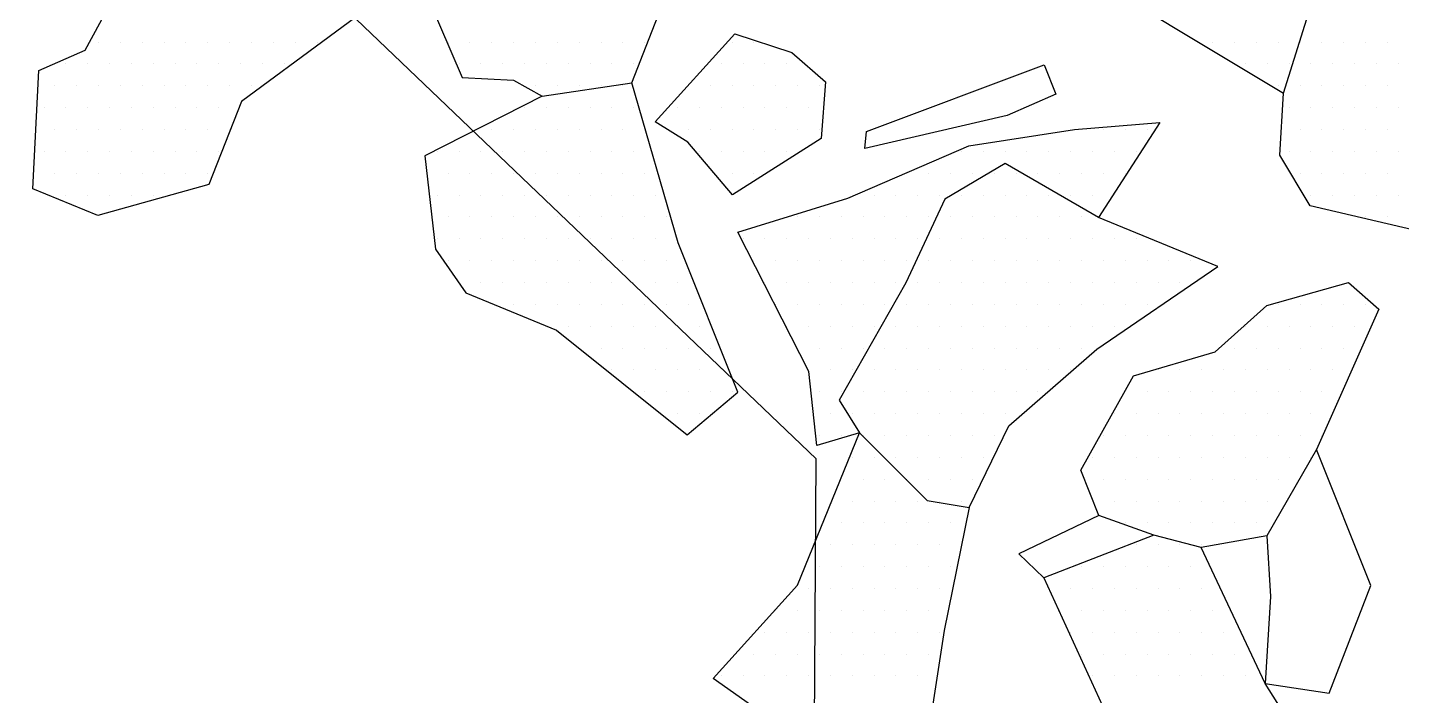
# Model space of a CAD drawing. Header units: metres. Extents: x -3.83 to -1.05, y -18.12 to -14.61.
# Drawn here: x -3.166 to -2.379, y -16.824 to -16.442 of the extents above; entities that cross this region are included whole.
import ezdxf

# ---------------------------------------------------------------- set-up
doc = ezdxf.new("R2010")
doc.units = ezdxf.units.M
doc.header["$LTSCALE"] = 25
doc.header["$MEASUREMENT"] = 0
doc.linetypes.add('STRICHPUNKTX2', pattern=[2, 1, -0.5, 0, -0.5])
doc.layers.get('0').update_dxf_attribs({"linetype": 'CONTINUOUS'})
for name, color, linetype in [('GRABUNGSGRENZE', 3, 'STRICHPUNKTX2'), ('STEINE', 4, 'CONTINUOUS'), ('STEINESCHRAFF', 4, 'CONTINUOUS')]:
    doc.layers.add(name, color=color, linetype=linetype)

# ---------------------------------------------------------------- blocks, each defined once
blk = doc.blocks.new('*X1')
at = {"color": 0}
for p, q in [((-276.25, -1645), (-276.25, -1645)), ((-275, -1645), (-275, -1645)), ((-248.75, -1645), (-248.75, -1645)), ((-247.5, -1645), (-247.5, -1645)), ((-246.25, -1645), (-246.25, -1645)), ((-245, -1645), (-245, -1645)), ((-243.75, -1645), (-243.75, -1645)), ((-242.5, -1645), (-242.5, -1645)), ((-241.25, -1645), (-241.25, -1645)), ((-240, -1645), (-240, -1645)), ((-238.75, -1645), (-238.75, -1645)), ((-276.875, -1646.25), (-276.875, -1646.25)), ((-275.625, -1646.25), (-275.625, -1646.25)), ((-274.375, -1646.25), (-274.375, -1646.25)), ((-273.125, -1646.25), (-273.125, -1646.25)), ((-246.875, -1646.25), (-246.875, -1646.25)), ((-245.625, -1646.25), (-245.625, -1646.25)), ((-244.375, -1646.25), (-244.375, -1646.25)), ((-243.125, -1646.25), (-243.125, -1646.25)), ((-241.875, -1646.25), (-241.875, -1646.25)), ((-240.625, -1646.25), (-240.625, -1646.25)), ((-239.375, -1646.25), (-239.375, -1646.25)), ((-238.125, -1646.25), (-238.125, -1646.25)), ((-282.5, -1647.5), (-282.5, -1647.5)), ((-278.75, -1647.5), (-278.75, -1647.5)), ((-277.5, -1647.5), (-277.5, -1647.5)), ((-276.25, -1647.5), (-276.25, -1647.5)), ((-275, -1647.5), (-275, -1647.5)), ((-273.75, -1647.5), (-273.75, -1647.5)), ((-272.5, -1647.5), (-272.5, -1647.5)), ((-271.25, -1647.5), (-271.25, -1647.5)), ((-245, -1647.5), (-245, -1647.5)), ((-243.75, -1647.5), (-243.75, -1647.5)), ((-242.5, -1647.5), (-242.5, -1647.5)), ((-241.25, -1647.5), (-241.25, -1647.5)), ((-240, -1647.5), (-240, -1647.5)), ((-238.75, -1647.5), (-238.75, -1647.5)), ((-288.125, -1648.75), (-288.125, -1648.75)), ((-286.875, -1648.75), (-286.875, -1648.75)), ((-285.625, -1648.75), (-285.625, -1648.75)), ((-284.375, -1648.75), (-284.375, -1648.75)), ((-283.125, -1648.75), (-283.125, -1648.75)), ((-281.875, -1648.75), (-281.875, -1648.75)), ((-279.375, -1648.75), (-279.375, -1648.75)), ((-278.125, -1648.75), (-278.125, -1648.75)), ((-276.875, -1648.75), (-276.875, -1648.75)), ((-275.625, -1648.75), (-275.625, -1648.75)), ((-274.375, -1648.75), (-274.375, -1648.75)), ((-273.125, -1648.75), (-273.125, -1648.75)), ((-271.875, -1648.75), (-271.875, -1648.75)), ((-244.375, -1648.75), (-244.375, -1648.75)), ((-243.125, -1648.75), (-243.125, -1648.75)), ((-241.875, -1648.75), (-241.875, -1648.75)), ((-240.625, -1648.75), (-240.625, -1648.75)), ((-239.375, -1648.75), (-239.375, -1648.75)), ((-238.125, -1648.75), (-238.125, -1648.75)), ((-290, -1650), (-290, -1650)), ((-288.75, -1650), (-288.75, -1650)), ((-287.5, -1650), (-287.5, -1650)), ((-286.25, -1650), (-286.25, -1650)), ((-285, -1650), (-285, -1650)), ((-283.75, -1650), (-283.75, -1650)), ((-282.5, -1650), (-282.5, -1650)), ((-281.25, -1650), (-281.25, -1650)), ((-278.75, -1650), (-278.75, -1650)), ((-277.5, -1650), (-277.5, -1650)), ((-276.25, -1650), (-276.25, -1650)), ((-275, -1650), (-275, -1650)), ((-273.75, -1650), (-273.75, -1650)), ((-272.5, -1650), (-272.5, -1650)), ((-271.25, -1650), (-271.25, -1650)), ((-256.25, -1650), (-256.25, -1650)), ((-255, -1650), (-255, -1650)), ((-253.75, -1650), (-253.75, -1650)), ((-252.5, -1650), (-252.5, -1650)), ((-243.75, -1650), (-243.75, -1650)), ((-242.5, -1650), (-242.5, -1650)), ((-241.25, -1650), (-241.25, -1650)), ((-240, -1650), (-240, -1650)), ((-238.75, -1650), (-238.75, -1650)), ((-293.125, -1651.25), (-293.125, -1651.25)), ((-291.875, -1651.25), (-291.875, -1651.25)), ((-290.625, -1651.25), (-290.625, -1651.25)), ((-289.375, -1651.25), (-289.375, -1651.25)), ((-288.125, -1651.25), (-288.125, -1651.25)), ((-286.875, -1651.25), (-286.875, -1651.25)), ((-285.625, -1651.25), (-285.625, -1651.25)), ((-284.375, -1651.25), (-284.375, -1651.25)), ((-283.125, -1651.25), (-283.125, -1651.25)), ((-281.875, -1651.25), (-281.875, -1651.25)), ((-278.125, -1651.25), (-278.125, -1651.25)), ((-276.875, -1651.25), (-276.875, -1651.25)), ((-275.625, -1651.25), (-275.625, -1651.25)), ((-274.375, -1651.25), (-274.375, -1651.25)), ((-273.125, -1651.25), (-273.125, -1651.25)), ((-263.125, -1651.25), (-263.125, -1651.25)), ((-261.875, -1651.25), (-261.875, -1651.25)), ((-260.625, -1651.25), (-260.625, -1651.25)), ((-259.375, -1651.25), (-259.375, -1651.25)), ((-258.125, -1651.25), (-258.125, -1651.25)), ((-256.875, -1651.25), (-256.875, -1651.25)), ((-255.625, -1651.25), (-255.625, -1651.25)), ((-254.375, -1651.25), (-254.375, -1651.25)), ((-253.125, -1651.25), (-253.125, -1651.25)), ((-244.375, -1651.25), (-244.375, -1651.25)), ((-243.125, -1651.25), (-243.125, -1651.25)), ((-241.875, -1651.25), (-241.875, -1651.25)), ((-240.625, -1651.25), (-240.625, -1651.25)), ((-239.375, -1651.25), (-239.375, -1651.25)), ((-238.125, -1651.25), (-238.125, -1651.25)), ((-292.5, -1652.5), (-292.5, -1652.5)), ((-291.25, -1652.5), (-291.25, -1652.5)), ((-290, -1652.5), (-290, -1652.5)), ((-288.75, -1652.5), (-288.75, -1652.5)), ((-287.5, -1652.5), (-287.5, -1652.5)), ((-286.25, -1652.5), (-286.25, -1652.5)), ((-285, -1652.5), (-285, -1652.5)), ((-283.75, -1652.5), (-283.75, -1652.5)), ((-282.5, -1652.5), (-282.5, -1652.5)), ((-281.25, -1652.5), (-281.25, -1652.5)), ((-276.25, -1652.5), (-276.25, -1652.5)), ((-275, -1652.5), (-275, -1652.5)), ((-266.25, -1652.5), (-266.25, -1652.5)), ((-265, -1652.5), (-265, -1652.5)), ((-263.75, -1652.5), (-263.75, -1652.5)), ((-262.5, -1652.5), (-262.5, -1652.5)), ((-261.25, -1652.5), (-261.25, -1652.5)), ((-260, -1652.5), (-260, -1652.5)), ((-258.75, -1652.5), (-258.75, -1652.5)), ((-257.5, -1652.5), (-257.5, -1652.5)), ((-256.25, -1652.5), (-256.25, -1652.5)), ((-255, -1652.5), (-255, -1652.5)), ((-253.75, -1652.5), (-253.75, -1652.5)), ((-243.75, -1652.5), (-243.75, -1652.5)), ((-242.5, -1652.5), (-242.5, -1652.5)), ((-241.25, -1652.5), (-241.25, -1652.5)), ((-240, -1652.5), (-240, -1652.5)), ((-238.75, -1652.5), (-238.75, -1652.5)), ((-293.125, -1653.75), (-293.125, -1653.75)), ((-291.875, -1653.75), (-291.875, -1653.75)), ((-290.625, -1653.75), (-290.625, -1653.75)), ((-289.375, -1653.75), (-289.375, -1653.75)), ((-288.125, -1653.75), (-288.125, -1653.75)), ((-286.875, -1653.75), (-286.875, -1653.75)), ((-285.625, -1653.75), (-285.625, -1653.75)), ((-284.375, -1653.75), (-284.375, -1653.75)), ((-283.125, -1653.75), (-283.125, -1653.75)), ((-281.875, -1653.75), (-281.875, -1653.75)), ((-280.625, -1653.75), (-280.625, -1653.75)), ((-268.125, -1653.75), (-268.125, -1653.75)), ((-266.875, -1653.75), (-266.875, -1653.75)), ((-265.625, -1653.75), (-265.625, -1653.75)), ((-264.375, -1653.75), (-264.375, -1653.75)), ((-263.125, -1653.75), (-263.125, -1653.75)), ((-261.875, -1653.75), (-261.875, -1653.75)), ((-260.625, -1653.75), (-260.625, -1653.75)), ((-259.375, -1653.75), (-259.375, -1653.75)), ((-258.125, -1653.75), (-258.125, -1653.75)), ((-256.875, -1653.75), (-256.875, -1653.75)), ((-255.625, -1653.75), (-255.625, -1653.75)), ((-243.125, -1653.75), (-243.125, -1653.75)), ((-241.875, -1653.75), (-241.875, -1653.75)), ((-240.625, -1653.75), (-240.625, -1653.75)), ((-239.375, -1653.75), (-239.375, -1653.75)), ((-238.125, -1653.75), (-238.125, -1653.75)), ((-292.5, -1655), (-292.5, -1655)), ((-291.25, -1655), (-291.25, -1655)), ((-290, -1655), (-290, -1655)), ((-288.75, -1655), (-288.75, -1655)), ((-287.5, -1655), (-287.5, -1655)), ((-286.25, -1655), (-286.25, -1655)), ((-285, -1655), (-285, -1655)), ((-283.75, -1655), (-283.75, -1655)), ((-282.5, -1655), (-282.5, -1655)), ((-281.25, -1655), (-281.25, -1655)), ((-280, -1655), (-280, -1655)), ((-272.5, -1655), (-272.5, -1655)), ((-271.25, -1655), (-271.25, -1655)), ((-270, -1655), (-270, -1655)), ((-268.75, -1655), (-268.75, -1655)), ((-267.5, -1655), (-267.5, -1655)), ((-266.25, -1655), (-266.25, -1655)), ((-265, -1655), (-265, -1655)), ((-263.75, -1655), (-263.75, -1655)), ((-262.5, -1655), (-262.5, -1655)), ((-261.25, -1655), (-261.25, -1655)), ((-260, -1655), (-260, -1655)), ((-258.75, -1655), (-258.75, -1655)), ((-257.5, -1655), (-257.5, -1655)), ((-256.25, -1655), (-256.25, -1655)), ((-240, -1655), (-240, -1655)), ((-238.75, -1655), (-238.75, -1655)), ((-293.125, -1656.25), (-293.125, -1656.25)), ((-291.875, -1656.25), (-291.875, -1656.25)), ((-290.625, -1656.25), (-290.625, -1656.25)), ((-289.375, -1656.25), (-289.375, -1656.25)), ((-288.125, -1656.25), (-288.125, -1656.25)), ((-286.875, -1656.25), (-286.875, -1656.25)), ((-285.625, -1656.25), (-285.625, -1656.25)), ((-284.375, -1656.25), (-284.375, -1656.25)), ((-283.125, -1656.25), (-283.125, -1656.25)), ((-281.875, -1656.25), (-281.875, -1656.25)), ((-280.625, -1656.25), (-280.625, -1656.25)), ((-275.625, -1656.25), (-275.625, -1656.25)), ((-274.375, -1656.25), (-274.375, -1656.25)), ((-273.125, -1656.25), (-273.125, -1656.25)), ((-271.875, -1656.25), (-271.875, -1656.25)), ((-270.625, -1656.25), (-270.625, -1656.25)), ((-269.375, -1656.25), (-269.375, -1656.25)), ((-268.125, -1656.25), (-268.125, -1656.25)), ((-266.875, -1656.25), (-266.875, -1656.25)), ((-265.625, -1656.25), (-265.625, -1656.25)), ((-264.375, -1656.25), (-264.375, -1656.25)), ((-263.125, -1656.25), (-263.125, -1656.25)), ((-261.875, -1656.25), (-261.875, -1656.25)), ((-260.625, -1656.25), (-260.625, -1656.25)), ((-259.375, -1656.25), (-259.375, -1656.25)), ((-258.125, -1656.25), (-258.125, -1656.25)), ((-256.875, -1656.25), (-256.875, -1656.25)), ((-255.625, -1656.25), (-255.625, -1656.25)), ((-254.375, -1656.25), (-254.375, -1656.25)), ((-253.125, -1656.25), (-253.125, -1656.25)), ((-292.5, -1657.5), (-292.5, -1657.5)), ((-291.25, -1657.5), (-291.25, -1657.5)), ((-290, -1657.5), (-290, -1657.5)), ((-288.75, -1657.5), (-288.75, -1657.5)), ((-287.5, -1657.5), (-287.5, -1657.5)), ((-286.25, -1657.5), (-286.25, -1657.5)), ((-285, -1657.5), (-285, -1657.5)), ((-283.75, -1657.5), (-283.75, -1657.5)), ((-282.5, -1657.5), (-282.5, -1657.5)), ((-281.25, -1657.5), (-281.25, -1657.5)), ((-280, -1657.5), (-280, -1657.5)), ((-275, -1657.5), (-275, -1657.5)), ((-273.75, -1657.5), (-273.75, -1657.5)), ((-272.5, -1657.5), (-272.5, -1657.5)), ((-271.25, -1657.5), (-271.25, -1657.5)), ((-270, -1657.5), (-270, -1657.5)), ((-268.75, -1657.5), (-268.75, -1657.5)), ((-267.5, -1657.5), (-267.5, -1657.5)), ((-266.25, -1657.5), (-266.25, -1657.5)), ((-265, -1657.5), (-265, -1657.5)), ((-263.75, -1657.5), (-263.75, -1657.5)), ((-262.5, -1657.5), (-262.5, -1657.5)), ((-261.25, -1657.5), (-261.25, -1657.5)), ((-260, -1657.5), (-260, -1657.5)), ((-258.75, -1657.5), (-258.75, -1657.5)), ((-257.5, -1657.5), (-257.5, -1657.5)), ((-256.25, -1657.5), (-256.25, -1657.5)), ((-255, -1657.5), (-255, -1657.5)), ((-253.75, -1657.5), (-253.75, -1657.5)), ((-252.5, -1657.5), (-252.5, -1657.5)), ((-251.25, -1657.5), (-251.25, -1657.5)), ((-250, -1657.5), (-250, -1657.5)), ((-291.875, -1658.75), (-291.875, -1658.75)), ((-290.625, -1658.75), (-290.625, -1658.75)), ((-289.375, -1658.75), (-289.375, -1658.75)), ((-288.125, -1658.75), (-288.125, -1658.75)), ((-286.875, -1658.75), (-286.875, -1658.75)), ((-285.625, -1658.75), (-285.625, -1658.75)), ((-284.375, -1658.75), (-284.375, -1658.75)), ((-283.125, -1658.75), (-283.125, -1658.75)), ((-281.875, -1658.75), (-281.875, -1658.75)), ((-280.625, -1658.75), (-280.625, -1658.75)), ((-279.375, -1658.75), (-279.375, -1658.75)), ((-274.375, -1658.75), (-274.375, -1658.75)), ((-273.125, -1658.75), (-273.125, -1658.75)), ((-271.875, -1658.75), (-271.875, -1658.75)), ((-270.625, -1658.75), (-270.625, -1658.75)), ((-269.375, -1658.75), (-269.375, -1658.75)), ((-268.125, -1658.75), (-268.125, -1658.75)), ((-266.875, -1658.75), (-266.875, -1658.75)), ((-265.625, -1658.75), (-265.625, -1658.75)), ((-264.375, -1658.75), (-264.375, -1658.75)), ((-263.125, -1658.75), (-263.125, -1658.75)), ((-261.875, -1658.75), (-261.875, -1658.75)), ((-260.625, -1658.75), (-260.625, -1658.75)), ((-259.375, -1658.75), (-259.375, -1658.75)), ((-258.125, -1658.75), (-258.125, -1658.75)), ((-256.875, -1658.75), (-256.875, -1658.75)), ((-255.625, -1658.75), (-255.625, -1658.75)), ((-254.375, -1658.75), (-254.375, -1658.75)), ((-253.125, -1658.75), (-253.125, -1658.75)), ((-251.875, -1658.75), (-251.875, -1658.75)), ((-250.625, -1658.75), (-250.625, -1658.75)), ((-288.75, -1660), (-288.75, -1660)), ((-287.5, -1660), (-287.5, -1660)), ((-286.25, -1660), (-286.25, -1660)), ((-285, -1660), (-285, -1660)), ((-283.75, -1660), (-283.75, -1660)), ((-282.5, -1660), (-282.5, -1660)), ((-281.25, -1660), (-281.25, -1660)), ((-280, -1660), (-280, -1660)), ((-278.75, -1660), (-278.75, -1660)), ((-273.75, -1660), (-273.75, -1660)), ((-272.5, -1660), (-272.5, -1660)), ((-271.25, -1660), (-271.25, -1660)), ((-270, -1660), (-270, -1660)), ((-268.75, -1660), (-268.75, -1660)), ((-267.5, -1660), (-267.5, -1660)), ((-266.25, -1660), (-266.25, -1660)), ((-265, -1660), (-265, -1660)), ((-263.75, -1660), (-263.75, -1660)), ((-262.5, -1660), (-262.5, -1660)), ((-261.25, -1660), (-261.25, -1660)), ((-260, -1660), (-260, -1660)), ((-258.75, -1660), (-258.75, -1660)), ((-257.5, -1660), (-257.5, -1660)), ((-256.25, -1660), (-256.25, -1660)), ((-255, -1660), (-255, -1660)), ((-253.75, -1660), (-253.75, -1660)), ((-252.5, -1660), (-252.5, -1660)), ((-245, -1660), (-245, -1660)), ((-243.75, -1660), (-243.75, -1660)), ((-242.5, -1660), (-242.5, -1660)), ((-241.25, -1660), (-241.25, -1660)), ((-240, -1660), (-240, -1660)), ((-285.625, -1661.25), (-285.625, -1661.25)), ((-284.375, -1661.25), (-284.375, -1661.25)), ((-283.125, -1661.25), (-283.125, -1661.25)), ((-281.875, -1661.25), (-281.875, -1661.25)), ((-280.625, -1661.25), (-280.625, -1661.25)), ((-279.375, -1661.25), (-279.375, -1661.25)), ((-278.125, -1661.25), (-278.125, -1661.25)), ((-273.125, -1661.25), (-273.125, -1661.25)), ((-271.875, -1661.25), (-271.875, -1661.25)), ((-270.625, -1661.25), (-270.625, -1661.25)), ((-269.375, -1661.25), (-269.375, -1661.25)), ((-268.125, -1661.25), (-268.125, -1661.25)), ((-266.875, -1661.25), (-266.875, -1661.25)), ((-265.625, -1661.25), (-265.625, -1661.25)), ((-264.375, -1661.25), (-264.375, -1661.25)), ((-263.125, -1661.25), (-263.125, -1661.25)), ((-261.875, -1661.25), (-261.875, -1661.25)), ((-260.625, -1661.25), (-260.625, -1661.25)), ((-259.375, -1661.25), (-259.375, -1661.25)), ((-258.125, -1661.25), (-258.125, -1661.25)), ((-256.875, -1661.25), (-256.875, -1661.25)), ((-255.625, -1661.25), (-255.625, -1661.25)), ((-254.375, -1661.25), (-254.375, -1661.25)), ((-246.875, -1661.25), (-246.875, -1661.25)), ((-245.625, -1661.25), (-245.625, -1661.25)), ((-244.375, -1661.25), (-244.375, -1661.25)), ((-243.125, -1661.25), (-243.125, -1661.25)), ((-241.875, -1661.25), (-241.875, -1661.25)), ((-240.625, -1661.25), (-240.625, -1661.25)), ((-285, -1662.5), (-285, -1662.5)), ((-283.75, -1662.5), (-283.75, -1662.5)), ((-282.5, -1662.5), (-282.5, -1662.5)), ((-281.25, -1662.5), (-281.25, -1662.5)), ((-280, -1662.5), (-280, -1662.5)), ((-278.75, -1662.5), (-278.75, -1662.5)), ((-277.5, -1662.5), (-277.5, -1662.5)), ((-272.5, -1662.5), (-272.5, -1662.5)), ((-271.25, -1662.5), (-271.25, -1662.5)), ((-270, -1662.5), (-270, -1662.5)), ((-268.75, -1662.5), (-268.75, -1662.5)), ((-267.5, -1662.5), (-267.5, -1662.5)), ((-266.25, -1662.5), (-266.25, -1662.5)), ((-265, -1662.5), (-265, -1662.5)), ((-263.75, -1662.5), (-263.75, -1662.5)), ((-262.5, -1662.5), (-262.5, -1662.5)), ((-261.25, -1662.5), (-261.25, -1662.5)), ((-260, -1662.5), (-260, -1662.5)), ((-258.75, -1662.5), (-258.75, -1662.5)), ((-257.5, -1662.5), (-257.5, -1662.5)), ((-256.25, -1662.5), (-256.25, -1662.5)), ((-247.5, -1662.5), (-247.5, -1662.5)), ((-246.25, -1662.5), (-246.25, -1662.5)), ((-245, -1662.5), (-245, -1662.5)), ((-243.75, -1662.5), (-243.75, -1662.5)), ((-242.5, -1662.5), (-242.5, -1662.5)), ((-241.25, -1662.5), (-241.25, -1662.5)), ((-283.125, -1663.75), (-283.125, -1663.75)), ((-281.875, -1663.75), (-281.875, -1663.75)), ((-280.625, -1663.75), (-280.625, -1663.75)), ((-279.375, -1663.75), (-279.375, -1663.75)), ((-278.125, -1663.75), (-278.125, -1663.75)), ((-276.875, -1663.75), (-276.875, -1663.75)), ((-271.875, -1663.75), (-271.875, -1663.75)), ((-270.625, -1663.75), (-270.625, -1663.75)), ((-269.375, -1663.75), (-269.375, -1663.75)), ((-268.125, -1663.75), (-268.125, -1663.75)), ((-266.875, -1663.75), (-266.875, -1663.75)), ((-265.625, -1663.75), (-265.625, -1663.75)), ((-264.375, -1663.75), (-264.375, -1663.75)), ((-263.125, -1663.75), (-263.125, -1663.75)), ((-261.875, -1663.75), (-261.875, -1663.75)), ((-260.625, -1663.75), (-260.625, -1663.75)), ((-259.375, -1663.75), (-259.375, -1663.75)), ((-258.125, -1663.75), (-258.125, -1663.75)), ((-256.875, -1663.75), (-256.875, -1663.75)), ((-251.875, -1663.75), (-251.875, -1663.75)), ((-250.625, -1663.75), (-250.625, -1663.75)), ((-249.375, -1663.75), (-249.375, -1663.75)), ((-248.125, -1663.75), (-248.125, -1663.75)), ((-246.875, -1663.75), (-246.875, -1663.75)), ((-245.625, -1663.75), (-245.625, -1663.75)), ((-244.375, -1663.75), (-244.375, -1663.75)), ((-243.125, -1663.75), (-243.125, -1663.75)), ((-241.875, -1663.75), (-241.875, -1663.75)), ((-281.25, -1665), (-281.25, -1665)), ((-280, -1665), (-280, -1665)), ((-278.75, -1665), (-278.75, -1665)), ((-277.5, -1665), (-277.5, -1665)), ((-276.25, -1665), (-276.25, -1665)), ((-271.25, -1665), (-271.25, -1665)), ((-270, -1665), (-270, -1665)), ((-268.75, -1665), (-268.75, -1665)), ((-267.5, -1665), (-267.5, -1665)), ((-266.25, -1665), (-266.25, -1665)), ((-265, -1665), (-265, -1665)), ((-263.75, -1665), (-263.75, -1665)), ((-262.5, -1665), (-262.5, -1665)), ((-261.25, -1665), (-261.25, -1665)), ((-260, -1665), (-260, -1665)), ((-258.75, -1665), (-258.75, -1665)), ((-253.75, -1665), (-253.75, -1665)), ((-252.5, -1665), (-252.5, -1665)), ((-251.25, -1665), (-251.25, -1665)), ((-250, -1665), (-250, -1665)), ((-248.75, -1665), (-248.75, -1665)), ((-247.5, -1665), (-247.5, -1665)), ((-246.25, -1665), (-246.25, -1665)), ((-245, -1665), (-245, -1665)), ((-243.75, -1665), (-243.75, -1665)), ((-242.5, -1665), (-242.5, -1665)), ((-279.375, -1666.25), (-279.375, -1666.25)), ((-278.125, -1666.25), (-278.125, -1666.25)), ((-270.625, -1666.25), (-270.625, -1666.25)), ((-269.375, -1666.25), (-269.375, -1666.25)), ((-268.125, -1666.25), (-268.125, -1666.25)), ((-266.875, -1666.25), (-266.875, -1666.25)), ((-265.625, -1666.25), (-265.625, -1666.25)), ((-264.375, -1666.25), (-264.375, -1666.25)), ((-263.125, -1666.25), (-263.125, -1666.25)), ((-261.875, -1666.25), (-261.875, -1666.25)), ((-260.625, -1666.25), (-260.625, -1666.25)), ((-254.375, -1666.25), (-254.375, -1666.25)), ((-253.125, -1666.25), (-253.125, -1666.25)), ((-251.875, -1666.25), (-251.875, -1666.25)), ((-250.625, -1666.25), (-250.625, -1666.25)), ((-249.375, -1666.25), (-249.375, -1666.25)), ((-248.125, -1666.25), (-248.125, -1666.25)), ((-246.875, -1666.25), (-246.875, -1666.25)), ((-245.625, -1666.25), (-245.625, -1666.25)), ((-244.375, -1666.25), (-244.375, -1666.25)), ((-243.125, -1666.25), (-243.125, -1666.25)), ((-271.25, -1667.5), (-271.25, -1667.5)), ((-270, -1667.5), (-270, -1667.5)), ((-268.75, -1667.5), (-268.75, -1667.5)), ((-267.5, -1667.5), (-267.5, -1667.5)), ((-266.25, -1667.5), (-266.25, -1667.5)), ((-265, -1667.5), (-265, -1667.5)), ((-263.75, -1667.5), (-263.75, -1667.5)), ((-262.5, -1667.5), (-262.5, -1667.5)), ((-261.25, -1667.5), (-261.25, -1667.5)), ((-255, -1667.5), (-255, -1667.5)), ((-253.75, -1667.5), (-253.75, -1667.5)), ((-252.5, -1667.5), (-252.5, -1667.5)), ((-251.25, -1667.5), (-251.25, -1667.5)), ((-250, -1667.5), (-250, -1667.5)), ((-248.75, -1667.5), (-248.75, -1667.5)), ((-247.5, -1667.5), (-247.5, -1667.5)), ((-246.25, -1667.5), (-246.25, -1667.5)), ((-245, -1667.5), (-245, -1667.5)), ((-243.75, -1667.5), (-243.75, -1667.5)), ((-242.5, -1667.5), (-242.5, -1667.5)), ((-269.375, -1668.75), (-269.375, -1668.75)), ((-268.125, -1668.75), (-268.125, -1668.75)), ((-266.875, -1668.75), (-266.875, -1668.75)), ((-265.625, -1668.75), (-265.625, -1668.75)), ((-264.375, -1668.75), (-264.375, -1668.75)), ((-263.125, -1668.75), (-263.125, -1668.75)), ((-261.875, -1668.75), (-261.875, -1668.75)), ((-255.625, -1668.75), (-255.625, -1668.75)), ((-254.375, -1668.75), (-254.375, -1668.75)), ((-253.125, -1668.75), (-253.125, -1668.75)), ((-251.875, -1668.75), (-251.875, -1668.75)), ((-250.625, -1668.75), (-250.625, -1668.75)), ((-249.375, -1668.75), (-249.375, -1668.75)), ((-248.125, -1668.75), (-248.125, -1668.75)), ((-246.875, -1668.75), (-246.875, -1668.75)), ((-245.625, -1668.75), (-245.625, -1668.75)), ((-244.375, -1668.75), (-244.375, -1668.75)), ((-243.125, -1668.75), (-243.125, -1668.75)), ((-270, -1670), (-270, -1670)), ((-268.75, -1670), (-268.75, -1670)), ((-267.5, -1670), (-267.5, -1670)), ((-266.25, -1670), (-266.25, -1670)), ((-265, -1670), (-265, -1670)), ((-263.75, -1670), (-263.75, -1670)), ((-262.5, -1670), (-262.5, -1670)), ((-255, -1670), (-255, -1670)), ((-253.75, -1670), (-253.75, -1670)), ((-252.5, -1670), (-252.5, -1670)), ((-251.25, -1670), (-251.25, -1670)), ((-250, -1670), (-250, -1670)), ((-248.75, -1670), (-248.75, -1670)), ((-247.5, -1670), (-247.5, -1670)), ((-246.25, -1670), (-246.25, -1670)), ((-245, -1670), (-245, -1670)), ((-269.375, -1671.25), (-269.375, -1671.25)), ((-268.125, -1671.25), (-268.125, -1671.25)), ((-266.875, -1671.25), (-266.875, -1671.25)), ((-265.625, -1671.25), (-265.625, -1671.25)), ((-264.375, -1671.25), (-264.375, -1671.25)), ((-263.125, -1671.25), (-263.125, -1671.25)), ((-254.375, -1671.25), (-254.375, -1671.25)), ((-253.125, -1671.25), (-253.125, -1671.25)), ((-251.875, -1671.25), (-251.875, -1671.25)), ((-250.625, -1671.25), (-250.625, -1671.25)), ((-249.375, -1671.25), (-249.375, -1671.25)), ((-248.125, -1671.25), (-248.125, -1671.25)), ((-246.875, -1671.25), (-246.875, -1671.25)), ((-245.625, -1671.25), (-245.625, -1671.25)), ((-270, -1672.5), (-270, -1672.5)), ((-268.75, -1672.5), (-268.75, -1672.5)), ((-267.5, -1672.5), (-267.5, -1672.5)), ((-266.25, -1672.5), (-266.25, -1672.5)), ((-265, -1672.5), (-265, -1672.5)), ((-263.75, -1672.5), (-263.75, -1672.5)), ((-253.75, -1672.5), (-253.75, -1672.5)), ((-252.5, -1672.5), (-252.5, -1672.5)), ((-251.25, -1672.5), (-251.25, -1672.5)), ((-250, -1672.5), (-250, -1672.5)), ((-248.75, -1672.5), (-248.75, -1672.5)), ((-247.5, -1672.5), (-247.5, -1672.5)), ((-246.25, -1672.5), (-246.25, -1672.5)), ((-270.625, -1673.75), (-270.625, -1673.75)), ((-269.375, -1673.75), (-269.375, -1673.75)), ((-268.125, -1673.75), (-268.125, -1673.75)), ((-266.875, -1673.75), (-266.875, -1673.75)), ((-265.625, -1673.75), (-265.625, -1673.75)), ((-264.375, -1673.75), (-264.375, -1673.75)), ((-263.125, -1673.75), (-263.125, -1673.75)), ((-253.125, -1673.75), (-253.125, -1673.75)), ((-251.875, -1673.75), (-251.875, -1673.75)), ((-250.625, -1673.75), (-250.625, -1673.75)), ((-249.375, -1673.75), (-249.375, -1673.75)), ((-271.25, -1675), (-271.25, -1675)), ((-270, -1675), (-270, -1675)), ((-268.75, -1675), (-268.75, -1675)), ((-267.5, -1675), (-267.5, -1675)), ((-266.25, -1675), (-266.25, -1675)), ((-265, -1675), (-265, -1675)), ((-263.75, -1675), (-263.75, -1675)), ((-256.25, -1675), (-256.25, -1675)), ((-255, -1675), (-255, -1675)), ((-253.75, -1675), (-253.75, -1675)), ((-252.5, -1675), (-252.5, -1675)), ((-251.25, -1675), (-251.25, -1675)), ((-250, -1675), (-250, -1675)), ((-271.875, -1676.25), (-271.875, -1676.25)), ((-270.625, -1676.25), (-270.625, -1676.25)), ((-269.375, -1676.25), (-269.375, -1676.25)), ((-268.125, -1676.25), (-268.125, -1676.25)), ((-266.875, -1676.25), (-266.875, -1676.25)), ((-265.625, -1676.25), (-265.625, -1676.25)), ((-264.375, -1676.25), (-264.375, -1676.25)), ((-258.125, -1676.25), (-258.125, -1676.25)), ((-256.875, -1676.25), (-256.875, -1676.25)), ((-255.625, -1676.25), (-255.625, -1676.25)), ((-254.375, -1676.25), (-254.375, -1676.25)), ((-253.125, -1676.25), (-253.125, -1676.25)), ((-251.875, -1676.25), (-251.875, -1676.25)), ((-250.625, -1676.25), (-250.625, -1676.25)), ((-249.375, -1676.25), (-249.375, -1676.25)), ((-273.75, -1677.5), (-273.75, -1677.5)), ((-272.5, -1677.5), (-272.5, -1677.5)), ((-271.25, -1677.5), (-271.25, -1677.5)), ((-270, -1677.5), (-270, -1677.5)), ((-268.75, -1677.5), (-268.75, -1677.5)), ((-267.5, -1677.5), (-267.5, -1677.5)), ((-266.25, -1677.5), (-266.25, -1677.5)), ((-265, -1677.5), (-265, -1677.5)), ((-257.5, -1677.5), (-257.5, -1677.5)), ((-256.25, -1677.5), (-256.25, -1677.5)), ((-255, -1677.5), (-255, -1677.5)), ((-253.75, -1677.5), (-253.75, -1677.5)), ((-252.5, -1677.5), (-252.5, -1677.5)), ((-251.25, -1677.5), (-251.25, -1677.5)), ((-250, -1677.5), (-250, -1677.5)), ((-248.75, -1677.5), (-248.75, -1677.5)), ((-274.375, -1678.75), (-274.375, -1678.75)), ((-273.125, -1678.75), (-273.125, -1678.75)), ((-271.875, -1678.75), (-271.875, -1678.75)), ((-270.625, -1678.75), (-270.625, -1678.75)), ((-269.375, -1678.75), (-269.375, -1678.75)), ((-268.125, -1678.75), (-268.125, -1678.75)), ((-266.875, -1678.75), (-266.875, -1678.75)), ((-265.625, -1678.75), (-265.625, -1678.75)), ((-264.375, -1678.75), (-264.375, -1678.75)), ((-256.875, -1678.75), (-256.875, -1678.75)), ((-255.625, -1678.75), (-255.625, -1678.75)), ((-254.375, -1678.75), (-254.375, -1678.75)), ((-253.125, -1678.75), (-253.125, -1678.75)), ((-251.875, -1678.75), (-251.875, -1678.75)), ((-250.625, -1678.75), (-250.625, -1678.75)), ((-249.375, -1678.75), (-249.375, -1678.75)), ((-248.125, -1678.75), (-248.125, -1678.75)), ((-275, -1680), (-275, -1680)), ((-273.75, -1680), (-273.75, -1680)), ((-272.5, -1680), (-272.5, -1680)), ((-271.25, -1680), (-271.25, -1680)), ((-270, -1680), (-270, -1680)), ((-268.75, -1680), (-268.75, -1680)), ((-267.5, -1680), (-267.5, -1680)), ((-266.25, -1680), (-266.25, -1680)), ((-265, -1680), (-265, -1680)), ((-256.25, -1680), (-256.25, -1680)), ((-255, -1680), (-255, -1680)), ((-253.75, -1680), (-253.75, -1680)), ((-252.5, -1680), (-252.5, -1680)), ((-251.25, -1680), (-251.25, -1680)), ((-250, -1680), (-250, -1680)), ((-248.75, -1680), (-248.75, -1680)), ((-247.5, -1680), (-247.5, -1680)), ((-276.875, -1681.25), (-276.875, -1681.25)), ((-275.625, -1681.25), (-275.625, -1681.25)), ((-274.375, -1681.25), (-274.375, -1681.25)), ((-273.125, -1681.25), (-273.125, -1681.25)), ((-271.875, -1681.25), (-271.875, -1681.25)), ((-270.625, -1681.25), (-270.625, -1681.25)), ((-269.375, -1681.25), (-269.375, -1681.25)), ((-268.125, -1681.25), (-268.125, -1681.25)), ((-266.875, -1681.25), (-266.875, -1681.25)), ((-265.625, -1681.25), (-265.625, -1681.25)), ((-255.625, -1681.25), (-255.625, -1681.25)), ((-254.375, -1681.25), (-254.375, -1681.25)), ((-253.125, -1681.25), (-253.125, -1681.25)), ((-251.875, -1681.25), (-251.875, -1681.25)), ((-250.625, -1681.25), (-250.625, -1681.25)), ((-249.375, -1681.25), (-249.375, -1681.25)), ((-248.125, -1681.25), (-248.125, -1681.25)), ((-246.875, -1681.25), (-246.875, -1681.25))]:
    blk.add_line(p, q, dxfattribs=at)
blk = doc.blocks.new('*X2')
at = {"color": 0}
for p, q in [((-312.5, -1645), (-312.5, -1645)), ((-311.25, -1645), (-311.25, -1645)), ((-310, -1645), (-310, -1645)), ((-308.75, -1645), (-308.75, -1645)), ((-307.5, -1645), (-307.5, -1645)), ((-306.25, -1645), (-306.25, -1645)), ((-305, -1645), (-305, -1645)), ((-303.75, -1645), (-303.75, -1645)), ((-302.5, -1645), (-302.5, -1645)), ((-301.25, -1645), (-301.25, -1645)), ((-300, -1645), (-300, -1645)), ((-292.5, -1645), (-292.5, -1645)), ((-291.25, -1645), (-291.25, -1645)), ((-290, -1645), (-290, -1645)), ((-288.75, -1645), (-288.75, -1645)), ((-287.5, -1645), (-287.5, -1645)), ((-286.25, -1645), (-286.25, -1645)), ((-285, -1645), (-285, -1645)), ((-283.75, -1645), (-283.75, -1645)), ((-282.5, -1645), (-282.5, -1645)), ((-281.25, -1645), (-281.25, -1645)), ((-314.375, -1646.25), (-314.375, -1646.25)), ((-313.125, -1646.25), (-313.125, -1646.25)), ((-311.875, -1646.25), (-311.875, -1646.25)), ((-310.625, -1646.25), (-310.625, -1646.25)), ((-309.375, -1646.25), (-309.375, -1646.25)), ((-308.125, -1646.25), (-308.125, -1646.25)), ((-306.875, -1646.25), (-306.875, -1646.25)), ((-305.625, -1646.25), (-305.625, -1646.25)), ((-304.375, -1646.25), (-304.375, -1646.25)), ((-303.125, -1646.25), (-303.125, -1646.25)), ((-301.875, -1646.25), (-301.875, -1646.25)), ((-291.875, -1646.25), (-291.875, -1646.25)), ((-290.625, -1646.25), (-290.625, -1646.25)), ((-289.375, -1646.25), (-289.375, -1646.25)), ((-288.125, -1646.25), (-288.125, -1646.25)), ((-286.875, -1646.25), (-286.875, -1646.25)), ((-285.625, -1646.25), (-285.625, -1646.25)), ((-284.375, -1646.25), (-284.375, -1646.25)), ((-283.125, -1646.25), (-283.125, -1646.25)), ((-281.875, -1646.25), (-281.875, -1646.25)), ((-315, -1647.5), (-315, -1647.5)), ((-313.75, -1647.5), (-313.75, -1647.5)), ((-312.5, -1647.5), (-312.5, -1647.5)), ((-311.25, -1647.5), (-311.25, -1647.5)), ((-310, -1647.5), (-310, -1647.5)), ((-308.75, -1647.5), (-308.75, -1647.5)), ((-307.5, -1647.5), (-307.5, -1647.5)), ((-306.25, -1647.5), (-306.25, -1647.5)), ((-305, -1647.5), (-305, -1647.5)), ((-303.75, -1647.5), (-303.75, -1647.5)), ((-287.5, -1647.5), (-287.5, -1647.5)), ((-286.25, -1647.5), (-286.25, -1647.5)), ((-285, -1647.5), (-285, -1647.5)), ((-283.75, -1647.5), (-283.75, -1647.5)), ((-315.625, -1648.75), (-315.625, -1648.75)), ((-314.375, -1648.75), (-314.375, -1648.75)), ((-313.125, -1648.75), (-313.125, -1648.75)), ((-311.875, -1648.75), (-311.875, -1648.75)), ((-310.625, -1648.75), (-310.625, -1648.75)), ((-309.375, -1648.75), (-309.375, -1648.75)), ((-308.125, -1648.75), (-308.125, -1648.75)), ((-306.875, -1648.75), (-306.875, -1648.75)), ((-305.625, -1648.75), (-305.625, -1648.75)), ((-315, -1650), (-315, -1650)), ((-313.75, -1650), (-313.75, -1650)), ((-312.5, -1650), (-312.5, -1650)), ((-311.25, -1650), (-311.25, -1650)), ((-310, -1650), (-310, -1650)), ((-308.75, -1650), (-308.75, -1650)), ((-307.5, -1650), (-307.5, -1650)), ((-306.25, -1650), (-306.25, -1650)), ((-305, -1650), (-305, -1650)), ((-315.625, -1651.25), (-315.625, -1651.25)), ((-314.375, -1651.25), (-314.375, -1651.25)), ((-313.125, -1651.25), (-313.125, -1651.25)), ((-311.875, -1651.25), (-311.875, -1651.25)), ((-310.625, -1651.25), (-310.625, -1651.25)), ((-309.375, -1651.25), (-309.375, -1651.25)), ((-308.125, -1651.25), (-308.125, -1651.25)), ((-306.875, -1651.25), (-306.875, -1651.25)), ((-305.625, -1651.25), (-305.625, -1651.25)), ((-315, -1652.5), (-315, -1652.5)), ((-313.75, -1652.5), (-313.75, -1652.5)), ((-312.5, -1652.5), (-312.5, -1652.5)), ((-311.25, -1652.5), (-311.25, -1652.5)), ((-310, -1652.5), (-310, -1652.5)), ((-308.75, -1652.5), (-308.75, -1652.5)), ((-307.5, -1652.5), (-307.5, -1652.5)), ((-306.25, -1652.5), (-306.25, -1652.5)), ((-314.375, -1653.75), (-314.375, -1653.75)), ((-313.125, -1653.75), (-313.125, -1653.75)), ((-311.875, -1653.75), (-311.875, -1653.75)), ((-310.625, -1653.75), (-310.625, -1653.75)), ((-309.375, -1653.75), (-309.375, -1653.75))]:
    blk.add_line(p, q, dxfattribs=at)

msp = doc.modelspace()

# ---------------------------------------------------------------- linework, layer by layer
at = {"layer": 'GRABUNGSGRENZE', "flags": 128}
msp.add_lwpolyline([(-3.17258, -17.86265), (-2.71675, -17.06426), (-2.71443, -16.68834), (-2.9964, -16.4189), (-3.66554, -16.03778)], dxfattribs=at)
at = {"layer": 'STEINE'}
for points in [[(-2.94299, -16.40971), (-2.91701, -16.47023), (-2.88751, -16.47174), (-2.87122, -16.48089), (-2.81985, -16.47323), (-2.80004, -16.42235), (-2.78785, -16.40352), (-2.72484, -16.27885), (-2.7274, -16.24732), (-2.78478, -16.21022)], [(-2.35291, -16.42666), (-2.35344, -16.37478), (-2.47663, -16.22886), (-2.53356, -16.29858), (-2.57827, -16.40034), (-2.44698, -16.47911)], [(-3.16267, -16.53396), (-3.15915, -16.4663), (-3.1327, -16.45459), (-3.11594, -16.42355), (-3.04678, -16.37722), (-2.94148, -16.38428), (-2.94299, -16.40971), (-3.04316, -16.48404), (-3.06195, -16.53136), (-3.12553, -16.5492), (-3.16267, -16.53396)], [(-2.3101, -16.55177), (-2.36402, -16.55944), (-2.43168, -16.54371), (-2.449, -16.51472), (-2.44698, -16.47911), (-2.42566, -16.41094), (-2.40481, -16.3921), (-2.35291, -16.42666), (-2.30199, -16.50446)], [(-2.80661, -16.4956), (-2.76086, -16.44521), (-2.7283, -16.45588), (-2.70896, -16.47265), (-2.71148, -16.50521), (-2.76233, -16.53729), (-2.78778, -16.50729), (-2.80661, -16.4956)], [(-2.68655, -16.51079), (-2.68554, -16.50113), (-2.58383, -16.46291), (-2.5772, -16.4797), (-2.60518, -16.49192), (-2.68655, -16.51079)], [(-2.87122, -16.48089), (-2.93835, -16.51501), (-2.93222, -16.56842), (-2.91491, -16.59333), (-2.86301, -16.61467), (-2.7882, -16.67465), (-2.75921, -16.65021), (-2.79335, -16.56477), (-2.81985, -16.47323)], [(-2.68951, -16.67357), (-2.71392, -16.68071), (-2.71853, -16.63849), (-2.75927, -16.55865), (-2.6962, -16.53928), (-2.62704, -16.50923), (-2.56651, -16.50004), (-2.51768, -16.49594), (-2.55275, -16.55039)], [(-2.70122, -16.65476), (-2.68951, -16.67357), (-2.65083, -16.71221), (-2.62692, -16.71627), (-2.60405, -16.66945), (-2.55372, -16.62568), (-2.48457, -16.57833), (-2.55275, -16.55039), (-2.60618, -16.51939), (-2.64076, -16.53976), (-2.66311, -16.58759), (-2.70122, -16.65476)], [(-2.5211, -16.73197), (-2.55265, -16.7208), (-2.56284, -16.69486), (-2.53285, -16.64093), (-2.48606, -16.62716), (-2.45658, -16.60069), (-2.40978, -16.58744), (-2.39248, -16.60269), (-2.42804, -16.68308), (-2.4565, -16.73244), (-2.49414, -16.73908)], [(-2.62692, -16.71627), (-2.64112, -16.78647), (-2.65379, -16.86838), (-2.67211, -16.86127), (-2.71637, -16.85417), (-2.77336, -16.81402), (-2.72507, -16.76058), (-2.68951, -16.67357)], [(-2.45747, -16.81689), (-2.42084, -16.82246), (-2.39697, -16.7609), (-2.42804, -16.68308)], [(-2.55265, -16.7208), (-2.59842, -16.7427), (-2.58416, -16.75643)], [(-2.5211, -16.73197), (-2.58416, -16.75643), (-2.55055, -16.82966), (-2.51441, -16.86779), (-2.47372, -16.86726), (-2.43914, -16.84587), (-2.45747, -16.81689), (-2.49414, -16.73908), (-2.5211, -16.73197)], [(-2.4565, -16.73244), (-2.45444, -16.76703), (-2.45747, -16.81689)]]:
    msp.add_lwpolyline(points, dxfattribs=at)

# ---------------------------------------------------------------- block references
at = {"layer": 'STEINESCHRAFF', "xscale": 0.01, "yscale": 0.01, "zscale": 0.01}
for name in ['*X2', '*X1']:
    msp.add_blockref(name, (0, 0), dxfattribs=at)

doc.saveas('drawing.dxf')
